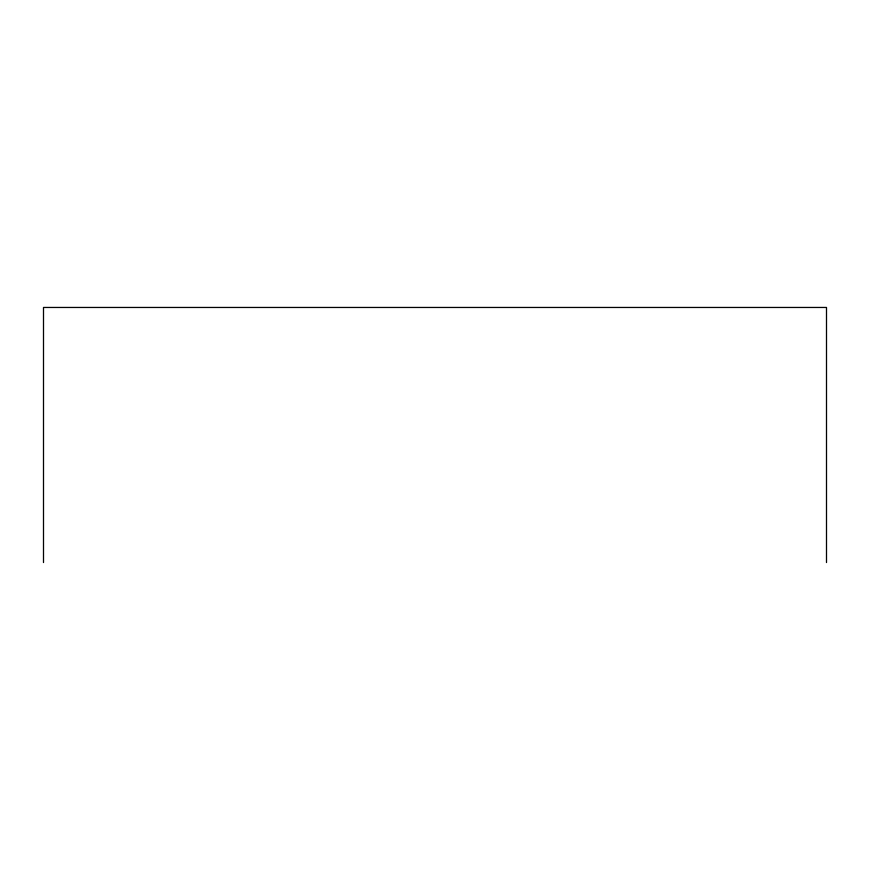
<?xml version="1.0" encoding="UTF-8"?>
<svg xmlns="http://www.w3.org/2000/svg" width="870" height="870" viewBox="0 0 870 870"><rect width="100%" height="100%" fill="white"/><g stroke="black" fill="none" stroke-linecap="round" stroke-linejoin="round"><path stroke-width="1.3" d="M826.5 562.542L826.5 307.458L43.5 307.458L43.5 562.542"/></g></svg>
